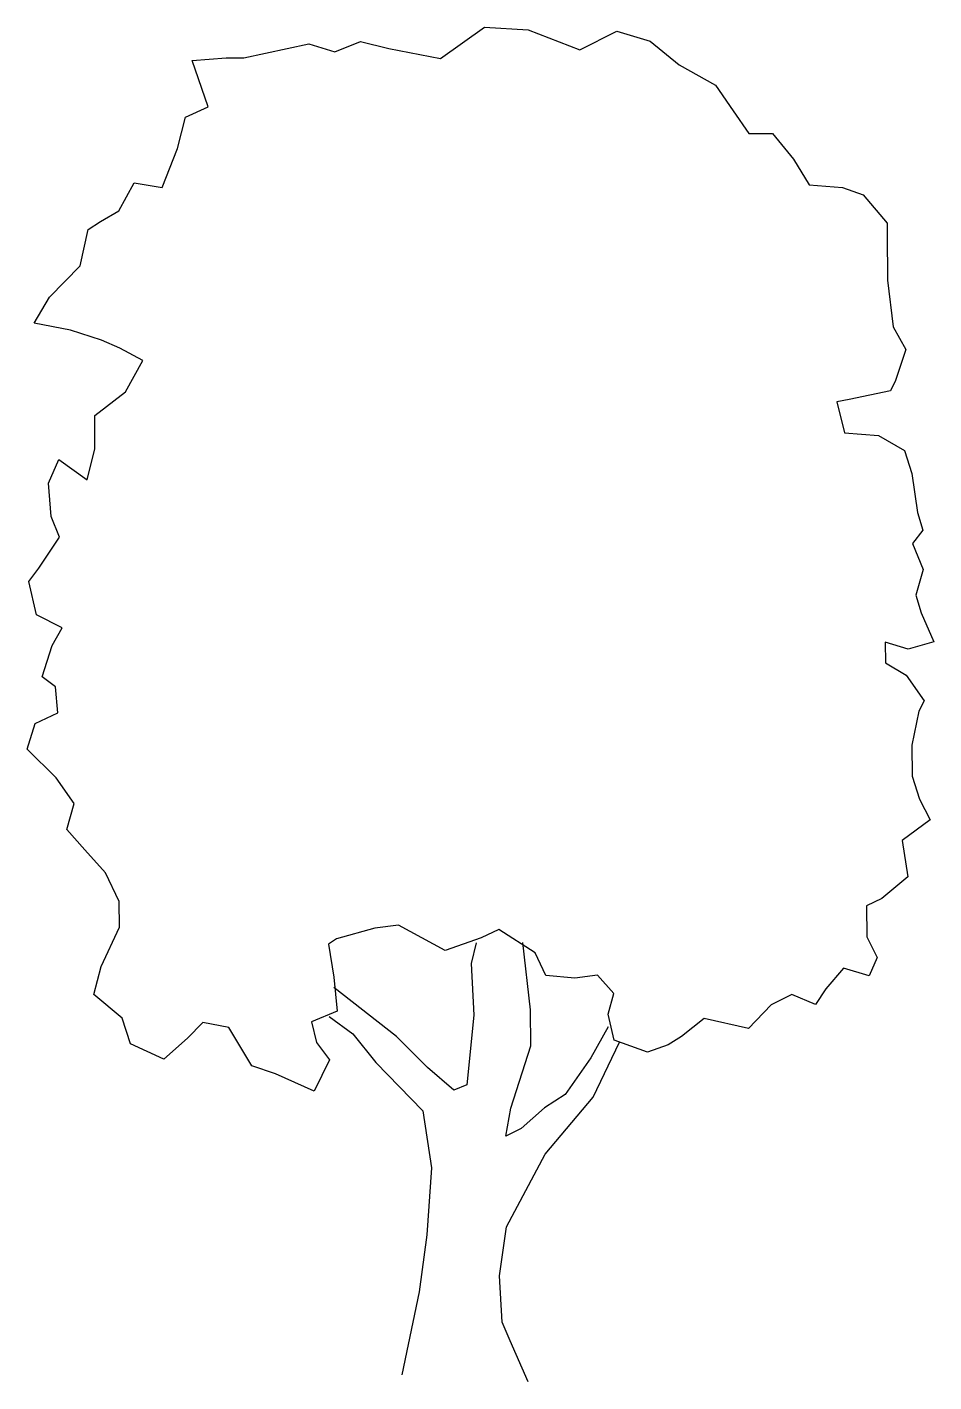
# Model space of a CAD drawing. Extents: x 217 to 390, y -2 to 255.
import ezdxf

# ---------------------------------------------------------------- set-up
doc = ezdxf.new("R2010")
doc.units = 0
doc.header["$MEASUREMENT"] = 0
doc.layers.get('0').update_dxf_attribs({"linetype": 'CONTINUOUS'})

msp = doc.modelspace()

# ---------------------------------------------------------------- linework, layer by layer
msp.add_lwpolyline([(325.79, 74.84), (321.44, 74.25), (315.96, 74.77), (313.96, 79.1), (307.04, 83.54), (303.69, 81.97), (296.83, 79.53), (287.94, 84.37), (283.46, 83.78), (276.17, 81.75), (274.64, 80.76), (275.67, 74.45), (276.28, 68), (271.38, 65.99), (272.39, 62.07), (274.81, 58.72), (271.91, 52.8), (264.58, 56.11), (260.07, 57.62), (255.67, 64.89), (250.74, 65.83), (247.82, 62.86), (243.36, 58.89), (237.02, 61.79), (235.43, 66.69), (230.06, 71.14), (231.43, 76.49), (234.88, 83.96), (234.84, 88.87), (232.27, 94.33), (228.3, 98.65), (224.9, 102.55), (226.27, 107.48), (222.86, 112.36), (217.34, 117.8), (218.85, 122.72), (223.19, 124.72), (222.73, 129.63), (220.18, 131.58), (222.1, 137.49), (224.04, 140.87), (219.11, 143.36), (217.66, 149.67), (219.6, 152.21), (223.49, 158.14), (221.91, 162.06), (221.44, 168.37), (223.37, 172.88), (228.74, 168.99), (230.23, 174.9), (230.19, 181.22), (236.05, 185.75), (239.37, 191.68), (235, 194.03), (231.48, 195.55), (225.57, 197.47), (218.68, 198.82), (221.59, 203.75), (227.44, 209.69), (228.93, 216.59), (231.3, 218.15), (234.79, 220.14), (237.7, 225.5), (243.04, 224.56), (245.93, 232.02), (247.43, 237.93), (251.77, 239.93), (248.75, 248.75), (255.2, 249.22), (258.57, 249.25), (270.91, 251.87), (275.83, 250.37), (280.73, 252.37), (286.08, 251.01), (295.92, 249.12), (304.3, 255.08), (312.59, 254.59), (322.44, 250.73), (329.43, 254.3), (335.77, 252.38), (341.28, 247.93), (348.19, 244.05), (351.6, 239.17), (354.58, 234.84), (359.07, 234.87), (363.04, 229.99), (366.03, 225.1), (372.35, 224.59), (376.29, 223.22), (380.82, 217.78), (380.84, 215.81), (380.91, 206.97), (381.96, 198.13), (384.38, 193.8), (382.46, 187.88), (381.5, 185.91), (373.65, 184.3), (371.26, 183.86), (372.71, 177.98), (379.18, 177.47), (384.11, 174.56), (385.55, 170.22), (386.59, 162.79), (387.6, 159.42), (385.65, 156.88), (387.66, 151.98), (386.29, 147.06), (387.3, 143.7), (389.73, 138.24), (384.83, 136.8), (380.47, 138.17), (380.5, 134.24), (384.45, 131.88), (387.85, 126.99), (386.89, 125.02), (385.53, 118.55), (385.58, 112.66), (387.02, 108.31), (389.01, 104.4), (383.71, 100.43), (384.75, 93.56), (379.86, 89.45), (376.93, 88.02), (376.97, 82.12), (378.97, 78.21), (377.45, 74.69), (372.53, 76.19), (369.19, 72.23), (367.25, 69.27), (362.74, 71.2), (358.82, 69.2), (354.51, 64.68), (346.07, 66.58), (341.74, 63.17), (339.23, 61.61), (335.31, 60.18), (328.97, 62.51), (327.81, 67.42), (328.9, 71.36)], close=True)
for points in [[(302.71, 80.98), (301.76, 77.04), (302.26, 67.22), (300.96, 54.01), (298.44, 53.01), (293.49, 57.32), (287.55, 63.17), (275.68, 72.48)], [(327.83, 65.03), (324.51, 59.11), (319.65, 52.19), (315.73, 49.63), (311.27, 45.67), (308.34, 44.24), (309.28, 49.58), (313.11, 61.41), (313.06, 68.28), (311.56, 81.05)], [(274.74, 67), (279.26, 63.67), (283.66, 58.23), (292.57, 49.03), (294.2, 38.23), (293.32, 25.45), (291.86, 14.63), (288.61, -1.12)], [(312.63, -2.48), (309.2, 5.36), (307.63, 8.85), (307.14, 17.7), (308.47, 26.97), (315.8, 40.79), (324.98, 51.67), (329.96, 62.1)]]:
    msp.add_lwpolyline(points)

doc.saveas('drawing.dxf')
